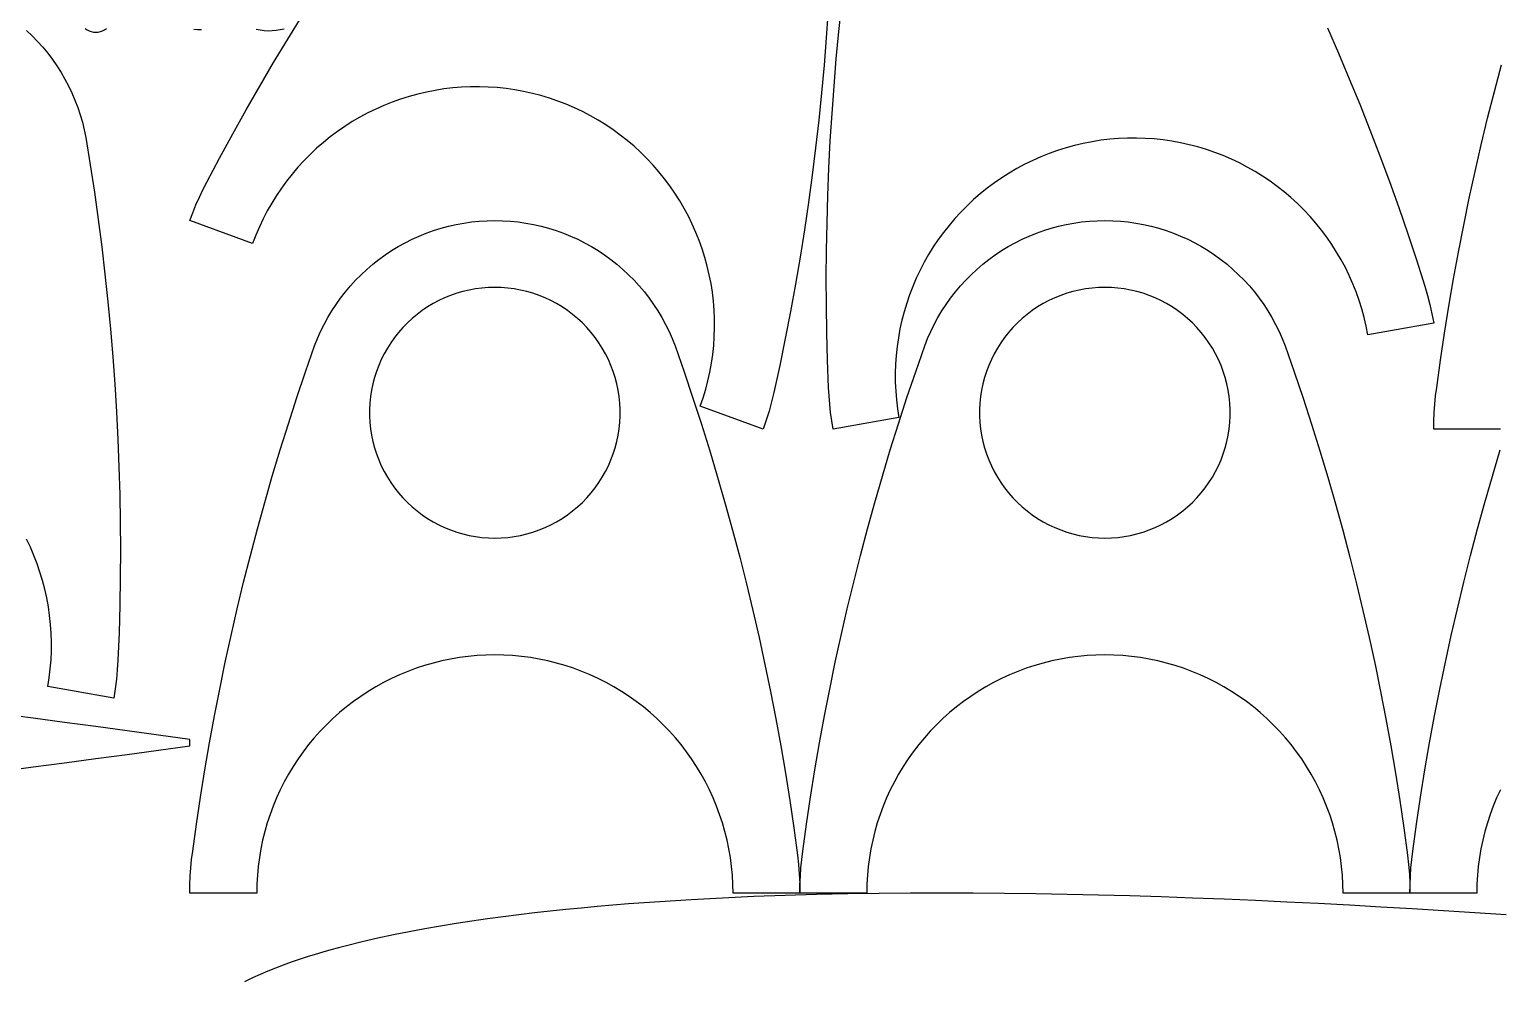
# Model space of a CAD drawing. Extents: x 0 to 1250, y 0 to 2500.
# Drawn here: x 280.8 to 456.6, y 421.6 to 535.6 of the extents above; entities that cross this region are included whole.
import ezdxf

# ---------------------------------------------------------------- set-up
doc = ezdxf.new("R2010")
doc.units = 0
doc.layers.get('0').update_dxf_attribs({"linetype": 'CONTINUOUS', "lineweight": 25})

msp = doc.modelspace()

# ---------------------------------------------------------------- linework, layer by layer
for points in [[(436.133, 535.728), (437.453, 532.696), (438.738, 529.65), (439.989, 526.59), (441.207, 523.516), (442.39, 520.429), (443.539, 517.329), (444.653, 514.216), (445.733, 511.091), (446.777, 507.954), (447.787, 504.806), (448.106, 503.713), (448.39, 502.61), (448.64, 501.5), (448.855, 500.382), (440.977, 498.992), (440.772, 500.038), (440.529, 501.076), (440.246, 502.104), (439.926, 503.12), (439.568, 504.124), (439.172, 505.114), (438.74, 506.088), (438.271, 507.045), (437.767, 507.985), (437.229, 508.904), (436.656, 509.803), (436.05, 510.68), (435.412, 511.534), (434.742, 512.363), (434.042, 513.166), (433.312, 513.943), (432.554, 514.692), (431.768, 515.412), (430.956, 516.102), (430.118, 516.762), (429.257, 517.389), (428.373, 517.984), (427.467, 518.546), (426.54, 519.073), (425.595, 519.565), (424.632, 520.021), (423.652, 520.441), (422.658, 520.825), (421.649, 521.17), (420.629, 521.478), (419.598, 521.748), (418.557, 521.978), (417.509, 522.17), (416.454, 522.322), (415.394, 522.435), (414.331, 522.508), (413.265, 522.541), (412.199, 522.535), (411.135, 522.488), (410.072, 522.402), (409.014, 522.276), (407.961, 522.11), (406.915, 521.906), (405.877, 521.662), (404.85, 521.38), (403.833, 521.059), (402.829, 520.701), (401.84, 520.305), (400.865, 519.873), (399.908, 519.405), (398.969, 518.901), (398.049, 518.362), (397.15, 517.79), (396.273, 517.184), (395.42, 516.545), (394.591, 515.876), (393.787, 515.175), (393.01, 514.446), (392.261, 513.687), (391.541, 512.902), (390.851, 512.089), (390.192, 511.252), (389.564, 510.39), (388.969, 509.506), (388.408, 508.6), (387.881, 507.674), (387.389, 506.728), (386.932, 505.765), (386.512, 504.786), (386.129, 503.791), (385.783, 502.783), (385.475, 501.762), (385.206, 500.731), (384.975, 499.691), (384.783, 498.642), (384.631, 497.587), (384.518, 496.527), (384.445, 495.464), (384.412, 494.399), (384.419, 493.333), (384.465, 492.268), (384.552, 491.206), (384.678, 490.147), (384.843, 489.094), (376.964, 487.705), (376.804, 488.695), (376.671, 489.689), (376.565, 490.687), (376.486, 491.687), (376.435, 492.688), (376.313, 495.968), (376.227, 499.249), (376.178, 502.53), (376.165, 505.812), (376.188, 509.094), (376.247, 512.375), (376.342, 515.656), (376.474, 518.935), (376.641, 522.213), (376.845, 525.488), (377.085, 528.762), (377.361, 532.032), (377.673, 535.299), (378.021, 538.562)], [(376.38, 537.852), (376.153, 534.554), (375.89, 531.258), (375.59, 527.966), (375.253, 524.677), (374.879, 521.392), (374.47, 518.111), (374.023, 514.835), (373.541, 511.565), (373.022, 508.299), (372.467, 505.04), (371.875, 501.787), (371.248, 498.541), (370.584, 495.302), (369.885, 492.071), (369.614, 490.965), (369.309, 489.868), (368.97, 488.781), (368.598, 487.705), (361.08, 490.441), (361.426, 491.45), (361.734, 492.47), (362.003, 493.501), (362.234, 494.542), (362.425, 495.59), (362.578, 496.645), (362.69, 497.705), (362.763, 498.768), (362.797, 499.834), (362.79, 500.9), (362.743, 501.964), (362.657, 503.027), (362.531, 504.085), (362.366, 505.138), (362.161, 506.184), (361.917, 507.222), (361.635, 508.249), (361.315, 509.266), (360.956, 510.27), (360.561, 511.259), (360.128, 512.234), (359.66, 513.191), (359.156, 514.13), (358.618, 515.05), (358.045, 515.949), (357.439, 516.826), (356.801, 517.679), (356.131, 518.508), (355.431, 519.312), (354.701, 520.089), (353.943, 520.838), (353.157, 521.558), (352.345, 522.248), (351.507, 522.907), (350.646, 523.535), (349.761, 524.13), (348.855, 524.691), (347.929, 525.218), (346.984, 525.711), (346.02, 526.167), (345.041, 526.587), (344.046, 526.97), (343.038, 527.316), (342.018, 527.624), (340.987, 527.893), (339.946, 528.124), (338.897, 528.316), (337.843, 528.468), (336.783, 528.581), (335.719, 528.654), (334.654, 528.687), (333.588, 528.68), (332.523, 528.634), (331.461, 528.547), (330.403, 528.422), (329.35, 528.256), (328.304, 528.051), (327.266, 527.808), (326.238, 527.525), (325.222, 527.205), (324.218, 526.847), (323.228, 526.451), (322.254, 526.019), (321.297, 525.55), (320.358, 525.047), (319.438, 524.508), (318.539, 523.935), (317.662, 523.329), (316.809, 522.691), (315.979, 522.021), (315.176, 521.321), (314.399, 520.591), (313.65, 519.833), (312.93, 519.047), (312.24, 518.235), (311.581, 517.397), (310.953, 516.536), (310.358, 515.652), (309.797, 514.746), (309.269, 513.819), (308.777, 512.874), (308.321, 511.911), (307.901, 510.931), (307.518, 509.937), (300, 512.673), (300.356, 513.61), (300.738, 514.538), (301.144, 515.455), (301.576, 516.36), (302.033, 517.253), (303.567, 520.154), (305.133, 523.038), (306.731, 525.905), (308.361, 528.754), (310.022, 531.584), (311.714, 534.397), (313.436, 537.19)], [(280.467, 535.435), (281.141, 534.792), (281.788, 534.122), (282.408, 533.426), (282.999, 532.706), (283.561, 531.963), (284.092, 531.197), (284.591, 530.411), (285.058, 529.605), (285.492, 528.781), (285.893, 527.939), (286.259, 527.083), (286.59, 526.212), (286.886, 525.328), (287.145, 524.434), (287.368, 523.529), (287.554, 522.616), (288.086, 519.353), (288.581, 516.084), (289.039, 512.81), (289.462, 509.531), (289.848, 506.247), (290.197, 502.96), (290.509, 499.668), (290.786, 496.374), (291.025, 493.076), (291.228, 489.776), (291.394, 486.474), (291.523, 483.171), (291.616, 479.866), (291.672, 476.56), (291.691, 473.254), (291.673, 469.948), (291.619, 466.642), (291.528, 463.337), (291.4, 460.034), (291.326, 458.898), (291.216, 457.764), (291.071, 456.635), (290.891, 455.511), (283.013, 456.9), (283.178, 457.953), (283.304, 459.011), (283.39, 460.074), (283.437, 461.139), (283.443, 462.204), (283.41, 463.27), (283.337, 464.333), (283.224, 465.393), (283.072, 466.448), (282.88, 467.496), (282.65, 468.537), (282.38, 469.568), (282.072, 470.588), (281.727, 471.597), (281.343, 472.591), (280.923, 473.571), (280.467, 474.534)], [(287.481, 535.672), (287.705, 535.513), (287.949, 535.386), (288.207, 535.294), (288.476, 535.238), (288.751, 535.22), (289.025, 535.239), (289.294, 535.296), (289.552, 535.389), (289.796, 535.516), (290.019, 535.676)], [(300.462, 535.568), (300.926, 535.544), (301.39, 535.558)], [(307.934, 535.598), (308.406, 535.496), (308.884, 535.429), (309.366, 535.398), (309.849, 535.403), (310.329, 535.445), (310.806, 535.523), (311.275, 535.636)], [(456.856, 487.705), (448.856, 487.705), (448.869, 488.708), (448.911, 489.71), (448.98, 490.711), (449.076, 491.709), (449.2, 492.705), (449.649, 495.956), (450.134, 499.201), (450.655, 502.442), (451.212, 505.676), (451.805, 508.904), (452.433, 512.125), (453.096, 515.34), (453.795, 518.546), (454.529, 521.745), (455.299, 524.935), (456.104, 528.117), (456.943, 531.29)], [(456.822, 444.538), (456.378, 443.57), (455.97, 442.585), (455.599, 441.586), (455.266, 440.573), (454.971, 439.549), (454.715, 438.515), (454.497, 437.471), (454.318, 436.421), (454.179, 435.364), (454.08, 434.303), (454.02, 433.238), (454, 432.173), (446, 432.173), (446.014, 433.176), (446.055, 434.178), (446.124, 435.178), (446.22, 436.177), (446.344, 437.172), (446.793, 440.423), (447.279, 443.669), (447.8, 446.909), (448.357, 450.144), (448.949, 453.371), (449.577, 456.593), (450.241, 459.807), (450.94, 463.014), (451.674, 466.212), (452.443, 469.403), (453.248, 472.584), (454.088, 475.757), (454.963, 478.92), (455.872, 482.074), (456.816, 485.217)], [(277.502, 446.781), (281.252, 447.266), (285, 447.759), (288.751, 448.261), (292.502, 448.77), (296.251, 449.284), (300, 449.801), (300, 450.559), (296.251, 451.076), (292.502, 451.59), (288.751, 452.099), (285, 452.601), (281.252, 453.094), (277.502, 453.579)], [(457.504, 429.553), (450, 430.047), (446.252, 430.279), (442.504, 430.5), (438.755, 430.71), (435.005, 430.908), (431.255, 431.094), (427.504, 431.268), (423.752, 431.429), (420, 431.576), (416.251, 431.709), (412.502, 431.827), (408.753, 431.929), (405.003, 432.015), (401.253, 432.083), (397.502, 432.133), (393.752, 432.163), (390.001, 432.173), (386.25, 432.162), (382.5, 432.128), (378.75, 432.071), (375, 431.989), (371.248, 431.88), (367.498, 431.744), (363.748, 431.577), (360, 431.377), (356.246, 431.142), (352.494, 430.87), (350.62, 430.719), (348.746, 430.557), (346.873, 430.384), (345.001, 430.2), (343.12, 430.003), (341.24, 429.793), (339.361, 429.57), (337.484, 429.332), (335.61, 429.078), (333.737, 428.808), (331.867, 428.52), (330, 428.214), (328.118, 427.885), (326.24, 427.535), (324.367, 427.162), (322.501, 426.765), (320.615, 426.336), (318.736, 425.875), (317.799, 425.63), (316.864, 425.375), (315.931, 425.109), (315, 424.83), (314.039, 424.529), (313.081, 424.214), (312.129, 423.884), (311.183, 423.54), (310.246, 423.181), (309.318, 422.807), (308.403, 422.417), (307.5, 422.011), (306.541, 421.55)]]:
    msp.add_lwpolyline(points)
for points in [[(359.151, 494.558), (360.207, 491.425), (361.227, 488.28), (362.212, 485.124), (363.162, 481.957), (364.077, 478.78), (364.956, 475.593), (365.8, 472.397), (366.609, 469.191), (367.382, 465.976), (368.118, 462.753), (368.82, 459.522), (369.485, 456.284), (370.114, 453.038), (370.707, 449.786), (371.264, 446.526), (371.784, 443.262), (372.268, 439.991), (372.716, 436.715), (372.84, 435.584), (372.929, 434.448), (372.982, 433.311), (373, 432.173), (365, 432.173), (364.98, 433.238), (364.92, 434.303), (364.821, 435.364), (364.682, 436.421), (364.503, 437.471), (364.285, 438.515), (364.029, 439.549), (363.734, 440.573), (363.401, 441.586), (363.03, 442.585), (362.622, 443.57), (362.178, 444.538), (361.697, 445.49), (361.182, 446.423), (360.632, 447.336), (360.048, 448.227), (359.431, 449.097), (358.782, 449.942), (358.102, 450.763), (357.392, 451.558), (356.653, 452.325), (355.885, 453.065), (355.09, 453.775), (354.269, 454.455), (353.424, 455.104), (352.555, 455.721), (351.663, 456.304), (350.75, 456.854), (349.817, 457.37), (348.866, 457.85), (347.897, 458.295), (346.912, 458.703), (345.913, 459.073), (344.901, 459.407), (343.876, 459.702), (342.842, 459.958), (341.798, 460.176), (340.748, 460.354), (339.691, 460.494), (338.63, 460.593), (337.566, 460.653), (336.5, 460.673), (335.434, 460.653), (334.37, 460.593), (333.309, 460.494), (332.252, 460.354), (331.202, 460.176), (330.158, 459.958), (329.124, 459.702), (328.099, 459.407), (327.087, 459.073), (326.088, 458.703), (325.103, 458.295), (324.134, 457.85), (323.183, 457.37), (322.25, 456.854), (321.337, 456.304), (320.445, 455.721), (319.576, 455.104), (318.731, 454.455), (317.91, 453.775), (317.115, 453.065), (316.348, 452.325), (315.608, 451.558), (314.898, 450.763), (314.218, 449.942), (313.569, 449.097), (312.952, 448.227), (312.368, 447.336), (311.818, 446.423), (311.303, 445.49), (310.822, 444.538), (310.378, 443.57), (309.97, 442.585), (309.599, 441.586), (309.266, 440.573), (308.971, 439.549), (308.715, 438.515), (308.497, 437.471), (308.318, 436.421), (308.179, 435.364), (308.08, 434.303), (308.02, 433.238), (308, 432.173), (300, 432.173), (300.014, 433.176), (300.055, 434.178), (300.124, 435.178), (300.22, 436.177), (300.344, 437.172), (300.793, 440.423), (301.279, 443.669), (301.8, 446.909), (302.357, 450.144), (302.949, 453.371), (303.577, 456.593), (304.241, 459.807), (304.94, 463.014), (305.674, 466.212), (306.443, 469.403), (307.248, 472.584), (308.088, 475.757), (308.963, 478.92), (309.872, 482.074), (310.816, 485.217), (311.795, 488.349), (312.809, 491.471), (313.857, 494.581), (314.939, 497.679), (315.281, 498.546), (315.657, 499.398), (316.068, 500.234), (316.513, 501.053), (316.99, 501.853), (317.499, 502.633), (318.04, 503.392), (318.61, 504.128), (319.211, 504.841), (319.839, 505.529), (320.495, 506.19), (321.177, 506.825), (321.884, 507.432), (322.615, 508.009), (323.369, 508.556), (324.144, 509.072), (324.94, 509.557), (325.755, 510.009), (326.587, 510.427), (327.436, 510.811), (328.299, 511.161), (329.176, 511.476), (330.065, 511.754), (330.965, 511.997), (331.873, 512.203), (332.79, 512.371), (333.712, 512.503), (334.639, 512.597), (335.569, 512.654), (336.5, 512.673), (337.431, 512.654), (338.361, 512.597), (339.288, 512.503), (340.21, 512.371), (341.127, 512.203), (342.035, 511.997), (342.935, 511.754), (343.824, 511.476), (344.701, 511.161), (345.564, 510.811), (346.413, 510.427), (347.245, 510.009), (348.06, 509.557), (348.856, 509.072), (349.631, 508.556), (350.385, 508.009), (351.116, 507.432), (351.823, 506.825), (352.505, 506.19), (353.161, 505.529), (353.789, 504.841), (354.39, 504.128), (354.96, 503.392), (355.501, 502.633), (356.01, 501.853), (356.487, 501.053), (356.932, 500.234), (357.343, 499.398), (357.719, 498.546), (358.061, 497.679)], [(432.151, 494.558), (433.207, 491.425), (434.227, 488.28), (435.212, 485.124), (436.162, 481.957), (437.077, 478.78), (437.956, 475.593), (438.8, 472.397), (439.609, 469.191), (440.382, 465.976), (441.118, 462.753), (441.82, 459.522), (442.485, 456.284), (443.114, 453.038), (443.707, 449.786), (444.264, 446.526), (444.784, 443.262), (445.268, 439.991), (445.716, 436.715), (445.84, 435.584), (445.929, 434.448), (445.982, 433.311), (446, 432.173), (438, 432.173), (437.98, 433.238), (437.92, 434.303), (437.821, 435.364), (437.682, 436.421), (437.503, 437.471), (437.285, 438.515), (437.029, 439.549), (436.734, 440.573), (436.401, 441.586), (436.03, 442.585), (435.622, 443.57), (435.178, 444.538), (434.697, 445.49), (434.182, 446.423), (433.632, 447.336), (433.048, 448.227), (432.431, 449.097), (431.782, 449.942), (431.102, 450.763), (430.392, 451.558), (429.653, 452.325), (428.885, 453.065), (428.09, 453.775), (427.269, 454.455), (426.424, 455.104), (425.555, 455.721), (424.663, 456.304), (423.75, 456.854), (422.817, 457.37), (421.866, 457.85), (420.897, 458.295), (419.912, 458.703), (418.913, 459.073), (417.901, 459.407), (416.876, 459.702), (415.842, 459.958), (414.798, 460.176), (413.748, 460.354), (412.691, 460.494), (411.63, 460.593), (410.566, 460.653), (409.5, 460.673), (408.434, 460.653), (407.37, 460.593), (406.309, 460.494), (405.252, 460.354), (404.202, 460.176), (403.158, 459.958), (402.124, 459.702), (401.099, 459.407), (400.087, 459.073), (399.088, 458.703), (398.103, 458.295), (397.134, 457.85), (396.183, 457.37), (395.25, 456.854), (394.337, 456.304), (393.445, 455.721), (392.576, 455.104), (391.731, 454.455), (390.91, 453.775), (390.115, 453.065), (389.348, 452.325), (388.608, 451.558), (387.898, 450.763), (387.218, 449.942), (386.569, 449.097), (385.952, 448.227), (385.368, 447.336), (384.818, 446.423), (384.303, 445.49), (383.822, 444.538), (383.378, 443.57), (382.97, 442.585), (382.599, 441.586), (382.266, 440.573), (381.971, 439.549), (381.715, 438.515), (381.497, 437.471), (381.318, 436.421), (381.179, 435.364), (381.08, 434.303), (381.02, 433.238), (381, 432.173), (373, 432.173), (373.014, 433.176), (373.055, 434.178), (373.124, 435.178), (373.22, 436.177), (373.344, 437.172), (373.793, 440.423), (374.279, 443.669), (374.8, 446.909), (375.357, 450.144), (375.949, 453.371), (376.577, 456.593), (377.241, 459.807), (377.94, 463.014), (378.674, 466.212), (379.443, 469.403), (380.248, 472.584), (381.088, 475.757), (381.963, 478.92), (382.872, 482.074), (383.816, 485.217), (384.795, 488.349), (385.809, 491.471), (386.857, 494.581), (387.939, 497.679), (388.281, 498.546), (388.657, 499.398), (389.068, 500.234), (389.513, 501.053), (389.99, 501.853), (390.499, 502.633), (391.04, 503.392), (391.61, 504.128), (392.211, 504.841), (392.839, 505.529), (393.495, 506.19), (394.177, 506.825), (394.884, 507.432), (395.615, 508.009), (396.369, 508.556), (397.144, 509.072), (397.94, 509.557), (398.755, 510.009), (399.587, 510.427), (400.436, 510.811), (401.299, 511.161), (402.176, 511.476), (403.065, 511.754), (403.965, 511.997), (404.873, 512.203), (405.79, 512.371), (406.712, 512.503), (407.639, 512.597), (408.569, 512.654), (409.5, 512.673), (410.431, 512.654), (411.361, 512.597), (412.288, 512.503), (413.21, 512.371), (414.127, 512.203), (415.035, 511.997), (415.935, 511.754), (416.824, 511.476), (417.701, 511.161), (418.564, 510.811), (419.413, 510.427), (420.245, 510.009), (421.06, 509.557), (421.856, 509.072), (422.631, 508.556), (423.385, 508.009), (424.116, 507.432), (424.823, 506.825), (425.505, 506.19), (426.161, 505.529), (426.789, 504.841), (427.39, 504.128), (427.96, 503.392), (428.501, 502.633), (429.01, 501.853), (429.487, 501.053), (429.932, 500.234), (430.343, 499.398), (430.719, 498.546), (431.061, 497.679)], [(336.5, 504.673), (335.728, 504.653), (334.958, 504.593), (334.192, 504.494), (333.432, 504.356), (332.68, 504.178), (331.938, 503.962), (331.209, 503.709), (330.493, 503.418), (329.794, 503.09), (329.112, 502.727), (328.45, 502.329), (327.809, 501.898), (327.191, 501.435), (326.598, 500.94), (326.031, 500.415), (325.492, 499.862), (324.982, 499.282), (324.502, 498.676), (324.055, 498.046), (323.64, 497.395), (323.26, 496.722), (322.914, 496.031), (322.605, 495.324), (322.333, 494.601), (322.098, 493.865), (321.901, 493.118), (321.743, 492.362), (321.624, 491.599), (321.545, 490.83), (321.505, 490.059), (321.505, 489.287), (321.545, 488.515), (321.624, 487.747), (321.743, 486.984), (321.901, 486.227), (322.098, 485.481), (322.333, 484.745), (322.605, 484.022), (322.914, 483.314), (323.26, 482.623), (323.64, 481.951), (324.055, 481.299), (324.502, 480.67), (324.982, 480.064), (325.492, 479.484), (326.031, 478.93), (326.598, 478.406), (327.191, 477.911), (327.809, 477.447), (328.45, 477.016), (329.112, 476.618), (329.794, 476.255), (330.493, 475.928), (331.209, 475.637), (331.938, 475.383), (332.68, 475.167), (333.432, 474.99), (334.192, 474.851), (334.958, 474.752), (335.728, 474.693), (336.5, 474.673), (337.272, 474.693), (338.042, 474.752), (338.808, 474.851), (339.568, 474.99), (340.32, 475.167), (341.062, 475.383), (341.791, 475.637), (342.507, 475.928), (343.206, 476.255), (343.888, 476.618), (344.55, 477.016), (345.191, 477.447), (345.809, 477.911), (346.402, 478.406), (346.969, 478.93), (347.508, 479.484), (348.018, 480.064), (348.498, 480.67), (348.945, 481.299), (349.36, 481.951), (349.74, 482.623), (350.086, 483.314), (350.395, 484.022), (350.667, 484.745), (350.902, 485.481), (351.099, 486.227), (351.257, 486.984), (351.376, 487.747), (351.455, 488.515), (351.495, 489.287), (351.495, 490.059), (351.455, 490.83), (351.376, 491.599), (351.257, 492.362), (351.099, 493.118), (350.902, 493.865), (350.667, 494.601), (350.395, 495.324), (350.086, 496.031), (349.74, 496.722), (349.36, 497.395), (348.945, 498.046), (348.498, 498.676), (348.018, 499.282), (347.508, 499.862), (346.969, 500.415), (346.402, 500.94), (345.809, 501.435), (345.191, 501.898), (344.55, 502.329), (343.888, 502.727), (343.206, 503.09), (342.507, 503.418), (341.791, 503.709), (341.062, 503.962), (340.32, 504.178), (339.568, 504.356), (338.808, 504.494), (338.042, 504.593), (337.272, 504.653)], [(409.5, 504.673), (408.728, 504.653), (407.958, 504.593), (407.192, 504.494), (406.432, 504.356), (405.68, 504.178), (404.938, 503.962), (404.209, 503.709), (403.493, 503.418), (402.794, 503.09), (402.112, 502.727), (401.45, 502.329), (400.809, 501.898), (400.191, 501.435), (399.598, 500.94), (399.031, 500.415), (398.492, 499.862), (397.982, 499.282), (397.502, 498.676), (397.055, 498.046), (396.64, 497.395), (396.26, 496.722), (395.914, 496.031), (395.605, 495.324), (395.333, 494.601), (395.098, 493.865), (394.901, 493.118), (394.743, 492.362), (394.624, 491.599), (394.545, 490.83), (394.505, 490.059), (394.505, 489.287), (394.545, 488.515), (394.624, 487.747), (394.743, 486.984), (394.901, 486.227), (395.098, 485.481), (395.333, 484.745), (395.605, 484.022), (395.914, 483.314), (396.26, 482.623), (396.64, 481.951), (397.055, 481.299), (397.502, 480.67), (397.982, 480.064), (398.492, 479.484), (399.031, 478.93), (399.598, 478.406), (400.191, 477.911), (400.809, 477.447), (401.45, 477.016), (402.112, 476.618), (402.794, 476.255), (403.493, 475.928), (404.209, 475.637), (404.938, 475.383), (405.68, 475.167), (406.432, 474.99), (407.192, 474.851), (407.958, 474.752), (408.728, 474.693), (409.5, 474.673), (410.272, 474.693), (411.042, 474.752), (411.808, 474.851), (412.568, 474.99), (413.32, 475.167), (414.062, 475.383), (414.791, 475.637), (415.507, 475.928), (416.206, 476.255), (416.888, 476.618), (417.55, 477.016), (418.191, 477.447), (418.809, 477.911), (419.402, 478.406), (419.969, 478.93), (420.508, 479.484), (421.018, 480.064), (421.498, 480.67), (421.945, 481.299), (422.36, 481.951), (422.74, 482.623), (423.086, 483.314), (423.395, 484.022), (423.667, 484.745), (423.902, 485.481), (424.099, 486.227), (424.257, 486.984), (424.376, 487.747), (424.455, 488.515), (424.495, 489.287), (424.495, 490.059), (424.455, 490.83), (424.376, 491.599), (424.257, 492.362), (424.099, 493.118), (423.902, 493.865), (423.667, 494.601), (423.395, 495.324), (423.086, 496.031), (422.74, 496.722), (422.36, 497.395), (421.945, 498.046), (421.498, 498.676), (421.018, 499.282), (420.508, 499.862), (419.969, 500.415), (419.402, 500.94), (418.809, 501.435), (418.191, 501.898), (417.55, 502.329), (416.888, 502.727), (416.206, 503.09), (415.507, 503.418), (414.791, 503.709), (414.062, 503.962), (413.32, 504.178), (412.568, 504.356), (411.808, 504.494), (411.042, 504.593), (410.272, 504.653)]]:
    msp.add_lwpolyline(points, close=True)

doc.saveas('drawing.dxf')
